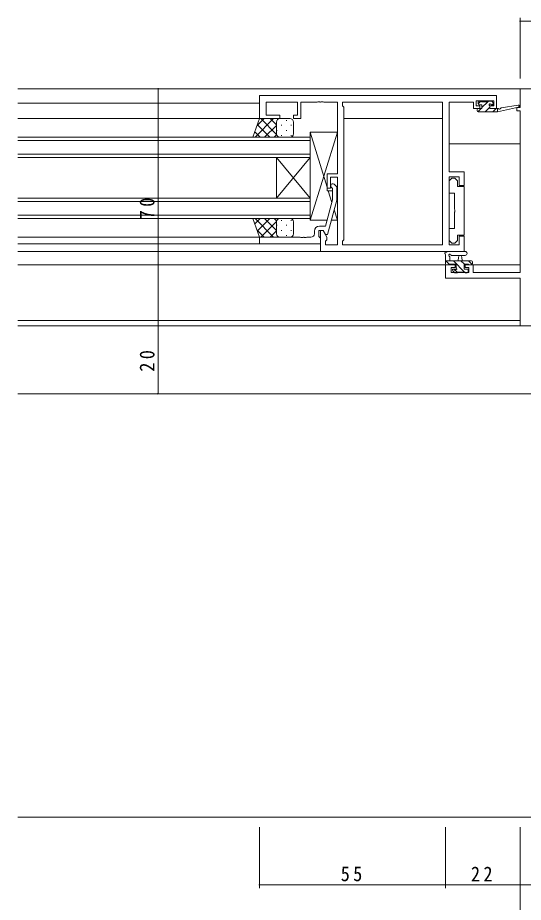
# Model space of a CAD drawing. Units: millimetres, scale not verified. Extents: x -567 to 567, y -403 to 403.
# Drawn here: x 178.8 to 328.2, y -266.2 to -5 of the extents above; entities that cross this region are included whole.
import ezdxf

# ---------------------------------------------------------------- set-up
doc = ezdxf.new("R2010")
doc.units = ezdxf.units.MM
doc.header["$LTSCALE"] = 2
for name, color, linetype, lineweight in [('0-3_YKK_11', 7, 'Continuous', 18), ('0-4_YKK_12', 2, 'Continuous', 18), ('0-5_YKK_13', 4, 'Continuous', 18), ('0-6_YKK_D', 6, 'Continuous', 18), ('0-7_YSS_K', 3, 'Continuous', 18)]:
    doc.layers.add(name, color=color, linetype=linetype, lineweight=lineweight)
doc.styles.add('ＭＳ ゴシック', font='')
doc.styles.get('ＭＳ ゴシック').set_extended_font_data('MS Gothic')

msp = doc.modelspace()

# ---------------------------------------------------------------- linework, layer by layer
at = {"layer": '0-3_YKK_11'}
for p, q in [((327.264, -26), (357.264, -26)), ((327.264, -31.5), (327.264, -26)), ((250.264, -28), (250.264, -34.8)), ((320.264, -28), (250.264, -28)), ((320.264, -31.8), (320.264, -28)), ((252.194, -29.93), (261.464, -29.93)), ((252.194, -33.8), (252.194, -29.93)), ((261.464, -29.93), (261.464, -33.8)), ((262.464, -29.93), (267.306, -29.93)), ((262.464, -34.8), (262.464, -29.93)), ((267.306, -29.93), (267.489, -29.81)), ((267.489, -29.81), (268.039, -29.81)), ((268.039, -29.81), (268.223, -29.93)), ((268.223, -29.93), (268.306, -29.93)), ((268.306, -29.93), (268.489, -29.81)), ((268.489, -29.81), (269.039, -29.81)), ((269.039, -29.81), (269.223, -29.93)), ((269.223, -29.93), (273.264, -29.93)), ((273.264, -29.93), (273.264, -51.1)), ((274.764, -29.93), (274.764, -31)), ((304.334, -29.93), (274.764, -29.93)), ((274.764, -31), (275.194, -31.43)), ((304.334, -72.07), (304.334, -29.93)), ((304.334, -72.07), (304.334, -29.93)), ((306.264, -29.93), (313.464, -29.93)), ((306.264, -50.5), (306.264, -29.93)), ((313.464, -29.93), (313.464, -30.73)), ((313.464, -30.73), (313.464, -31.8)), ((314.264, -29.5), (319.464, -29.5)), ((314.264, -31), (314.264, -29.5)), ((315.364, -31), (314.264, -31)), ((315.364, -31.8), (315.364, -31)), ((318.364, -31), (318.364, -31.8)), ((319.464, -31), (318.364, -31)), ((319.464, -29.5), (319.464, -31)), ((256.264, -33.8), (252.194, -33.8)), ((256.264, -34.8), (256.264, -33.8)), ((260.264, -33.8), (260.264, -34.8)), ((261.464, -33.8), (260.264, -33.8)), ((275.194, -31.43), (275.194, -70.57)), ((313.464, -31.8), (315.364, -31.8)), ((318.364, -31.8), (320.264, -31.8)), ((326.264, -31.5), (327.264, -31.5)), ((326.264, -32.5), (326.264, -31.5)), ((327.264, -32.5), (326.264, -32.5)), ((327.264, -80.27), (327.264, -32.5)), ((250.264, -34.8), (256.264, -34.8)), ((260.264, -34.8), (262.464, -34.8)), ((270.264, -51.1), (270.264, -55.3)), ((273.264, -51.1), (270.264, -51.1)), ((271.264, -52.1), (273.264, -52.1)), ((271.264, -55.3), (271.264, -52.1)), ((273.264, -52.1), (273.264, -72.07)), ((310.764, -50.5), (306.264, -50.5)), ((306.264, -52), (309.264, -52)), ((306.264, -72.07), (306.264, -52)), ((309.264, -52), (309.264, -54.5)), ((310.764, -54.5), (310.764, -50.5)), ((272.289, -54.176), (273.064, -54.952)), ((306.264, -53.199), (307.064, -52.399)), ((306.264, -56.799), (306.264, -53.199)), ((307.064, -52.399), (307.964, -52.399)), ((307.964, -52.399), (308.764, -53.199)), ((308.764, -53.199), (308.764, -54.824)), ((308.764, -54.824), (310.764, -54.824)), ((309.264, -54.5), (310.764, -54.5)), ((310.764, -54.824), (310.764, -69.174)), ((270.264, -55.3), (271.264, -55.3)), ((271.864, -55.449), (271.44, -55.024)), ((271.864, -58.739), (271.864, -55.449)), ((273.064, -54.952), (273.064, -58.897)), ((307.864, -56.799), (306.264, -56.799)), ((307.864, -61.541), (307.864, -56.799)), ((269.785, -66.5), (271.864, -58.739)), ((273.064, -58.897), (270.357, -69)), ((307.984, -61.724), (307.864, -61.541)), ((307.864, -62.458), (307.984, -62.274)), ((307.864, -67.199), (307.864, -62.458)), ((307.984, -62.274), (307.984, -61.724)), ((267.764, -67.8), (267.764, -69.6)), ((269.064, -67.8), (267.764, -67.8)), ((267.964, -66.5), (269.785, -66.5)), ((268.264, -67.8), (268.264, -74)), ((269.064, -67.8), (268.264, -67.8)), ((270.194, -69.757), (269.064, -67.8)), ((269.757, -69), (269.064, -67.8)), ((306.264, -67.199), (307.864, -67.199)), ((306.264, -70.799), (306.264, -67.199)), ((250.264, -69.8), (262.306, -69.8)), ((250.264, -71.8), (250.264, -69.8)), ((262.306, -69.8), (262.489, -69.92)), ((262.489, -69.92), (263.039, -69.92)), ((263.039, -69.92), (263.223, -69.8)), ((263.223, -69.8), (263.306, -69.8)), ((263.306, -69.8), (263.489, -69.92)), ((263.489, -69.92), (264.039, -69.92)), ((264.039, -69.92), (264.223, -69.8)), ((264.223, -69.8), (265.464, -69.8)), ((266.464, -68.8), (266.464, -68)), ((267.764, -69.6), (267.964, -69.8)), ((267.964, -69.8), (268.264, -70.1)), ((268.264, -70.1), (268.264, -71.8)), ((270.357, -69), (269.757, -69)), ((270.194, -70.57), (270.194, -69.757)), ((308.764, -69.174), (308.764, -70.799)), ((310.764, -69.174), (308.764, -69.174)), ((309.264, -69.5), (309.264, -72.07)), ((310.764, -69.5), (309.264, -69.5)), ((310.764, -74), (310.764, -69.5)), ((268.264, -71.8), (250.264, -71.8)), ((269.764, -71), (270.194, -70.57)), ((269.764, -72.07), (269.764, -71)), ((273.264, -72.07), (269.764, -72.07)), ((275.194, -70.57), (274.764, -71)), ((274.764, -71), (274.764, -72.07)), ((274.764, -72.07), (304.334, -72.07)), ((307.064, -71.599), (306.264, -70.799)), ((309.264, -72.07), (306.264, -72.07)), ((307.964, -71.599), (307.064, -71.599)), ((308.764, -70.799), (307.964, -71.599)), ((268.264, -74), (310.764, -74)), ((305.264, -78), (308.064, -78)), ((305.264, -81.9), (305.264, -78)), ((308.064, -78), (308.064, -78.8)), ((311.064, -78), (313.364, -78)), ((311.064, -78.8), (311.064, -78)), ((313.364, -78), (313.364, -80.27)), ((306.894, -78.8), (306.894, -80.27)), ((308.064, -78.8), (306.894, -78.8)), ((306.894, -80.27), (312.164, -80.27)), ((312.164, -78.8), (311.064, -78.8)), ((312.164, -80.27), (312.164, -78.8)), ((313.364, -80.27), (327.264, -80.27)), ((327.264, -81.9), (305.264, -81.9)), ((327.264, -96), (327.264, -81.9)), ((352.264, -96), (327.264, -96))]:
    msp.add_line(p, q, dxfattribs=at)
for centre, radius, start, end in [((271.864, -54.6), 0.6, 44.99999, 225.00001), ((267.964, -68), 1.5, 90.00001, 179.99999), ((265.464, -68.8), 1, 270.00001, 359.99999)]:
    msp.add_arc(centre, radius, start, end, dxfattribs=at)
at = {"layer": '0-4_YKK_12'}
for p, q in [((178.764, -26), (327.564, -26)), ((178.764, -30.2), (250.264, -30.2)), ((178.764, -30.2), (250.264, -30.2)), ((304.334, -30.2), (304.334, -71.77)), ((178.764, -34.8), (250.764, -34.8)), ((178.764, -34.8), (250.644, -34.801)), ((275.194, -34.8), (304.334, -34.8)), ((178.764, -40.3), (265.264, -40.3)), ((265.264, -41.3), (178.764, -41.3)), ((265.264, -40.3), (265.264, -46.3)), ((306.264, -42.2), (327.264, -42.2)), ((178.764, -45.3), (265.264, -45.3)), ((265.264, -46.3), (178.764, -46.3)), ((265.264, -46.3), (255.264, -58.3)), ((265.264, -58.3), (255.264, -46.3)), ((255.264, -58.3), (255.264, -46.3)), ((265.264, -58.3), (265.264, -46.3)), ((178.764, -58.3), (265.264, -58.3)), ((265.264, -59.3), (178.764, -59.3)), ((265.264, -58.3), (265.264, -64.3)), ((178.764, -63.3), (265.264, -63.3)), ((265.264, -64.3), (178.764, -64.3)), ((178.764, -69.8), (250.264, -69.8)), ((178.764, -69.8), (250.264, -69.8)), ((178.764, -71.8), (250.564, -71.8)), ((178.764, -71.8), (268.264, -71.8)), ((178.764, -74), (292.334, -74)), ((178.764, -74), (268.564, -74)), ((178.764, -78), (305.564, -78)), ((310.764, -78), (327.264, -78)), ((326.764, -81.901), (326.764, -81.9)), ((178.764, -94.37), (327.264, -94.37)), ((178.764, -96), (327.564, -96)), ((178.764, -116), (342.561, -116))]:
    msp.add_line(p, q, dxfattribs=at)
at = {"layer": '0-5_YKK_13'}
for p, q in [((314.866, -30.4), (314.866, -29.9)), ((315.676, -29.6), (314.867, -30.409)), ((315.166, -29.6), (315.666, -29.6)), ((315.966, -30.7), (315.166, -30.7)), ((315.866, -29.8), (317.866, -29.8)), ((317.721, -29.8), (315.966, -31.555)), ((315.966, -31.8), (315.966, -30.7)), ((318.066, -29.6), (318.666, -29.6)), ((318.366, -31.161), (318.366, -31.8)), ((319.166, -30.7), (318.827, -30.7)), ((318.879, -29.688), (319.379, -30.188)), ((319.453, -30.313), (319.066, -30.7)), ((321.677, -31.62), (326.716, -30.804)), ((314.566, -32.5), (314.566, -32.1)), ((315.721, -31.8), (314.746, -32.775)), ((314.866, -31.8), (315.966, -31.8)), ((314.866, -32.8), (320.564, -32.8)), ((318.366, -31.4), (316.966, -32.8)), ((318.366, -31.8), (320.564, -31.8)), ((320.211, -31.8), (319.211, -32.8)), ((320.564, -32.8), (326.83, -31.393)), ((320.564, -31.8), (320.651, -31.786)), ((320.564, -32.8), (320.564, -31.8)), ((248.3, -40.3), (250.264, -34.8)), ((248.917, -40.3), (254.417, -34.8)), ((249.529, -36.86), (251.588, -34.8)), ((250.264, -34.8), (256.264, -34.8)), ((250.606, -34.8), (255.264, -39.459)), ((253.434, -34.8), (255.264, -36.631)), ((255.264, -35.8), (255.264, -39.3)), ((255.354, -35.386), (255.354, -35.42)), ((259.264, -34.8), (256.264, -34.8)), ((258.184, -35.22), (258.184, -35.42)), ((260.264, -39.301), (260.264, -35.8)), ((248.866, -38.717), (250.449, -40.3)), ((249.61, -36.633), (253.277, -40.3)), ((251.745, -40.3), (255.264, -36.781)), ((255.354, -38.25), (255.354, -38.45)), ((256.769, -36.635), (256.769, -36.835)), ((258.184, -38.25), (258.184, -38.45)), ((259.599, -36.635), (259.599, -36.835)), ((265.264, -64.8), (273.264, -38.8)), ((265.264, -38.8), (270.264, -55.05)), ((265.264, -38.8), (273.264, -38.8)), ((265.264, -64.8), (265.264, -38.8)), ((273.264, -38.8), (273.264, -51.1)), ((256.264, -40.3), (248.3, -40.3)), ((254.574, -40.3), (255.264, -39.609)), ((256.264, -40.3), (259.264, -40.3)), ((256.769, -39.665), (256.769, -39.865)), ((259.599, -39.665), (259.599, -39.865)), ((265.264, -64.2), (265.264, -40.2)), ((270.264, -51.1), (270.264, -56.1)), ((273.264, -51.1), (270.264, -51.1)), ((270.264, -56.1), (271.864, -56.1)), ((270.587, -56.1), (271.648, -59.547)), ((273.064, -56.1), (273.264, -56.1)), ((273.064, -56.1), (273.264, -56.1)), ((273.264, -56.1), (273.264, -64.8)), ((272.312, -61.705), (273.264, -64.8)), ((248.3, -64.3), (250.264, -69.8)), ((256.264, -64.3), (248.3, -64.3)), ((248.866, -65.883), (250.449, -64.3)), ((248.917, -64.3), (254.417, -69.8)), ((249.61, -67.967), (253.277, -64.3)), ((250.606, -69.8), (255.264, -65.141)), ((251.745, -64.3), (255.264, -67.819)), ((254.574, -64.3), (255.264, -64.991)), ((256.264, -64.3), (259.264, -64.3)), ((256.769, -64.935), (256.769, -64.735)), ((259.599, -64.935), (259.599, -64.735)), ((270.24, -64.8), (265.264, -64.8)), ((273.264, -64.8), (271.483, -64.8)), ((249.529, -67.741), (251.588, -69.8)), ((255.264, -68.8), (255.264, -65.3)), ((255.354, -66.35), (255.354, -66.15)), ((256.769, -67.965), (256.769, -67.765)), ((258.184, -66.35), (258.184, -66.15)), ((259.599, -67.965), (259.599, -67.765)), ((260.264, -65.299), (260.264, -68.8)), ((250.264, -69.8), (256.264, -69.8)), ((253.434, -69.8), (255.264, -67.97)), ((255.354, -69.215), (255.354, -69.18)), ((259.264, -69.8), (256.264, -69.8)), ((258.184, -69.38), (258.184, -69.18)), ((305.264, -77.7), (305.264, -75.02)), ((310.992, -74), (305.83, -74)), ((306.464, -75.62), (306.464, -76.8)), ((310.992, -75.2), (307.031, -75.203)), ((308.964, -76.8), (309.066, -75.656)), ((310.164, -76.8), (310.062, -75.656)), ((305.264, -76.8), (312.864, -76.8)), ((306.358, -77.85), (305.308, -76.8)), ((306.164, -78), (305.564, -78)), ((308.364, -77.8), (306.364, -77.8)), ((310.853, -80.1), (307.553, -76.8)), ((308.364, -78.739), (308.364, -77.8)), ((310.798, -77.8), (309.798, -76.8)), ((310.764, -77.8), (310.764, -79.2)), ((312.064, -77.8), (310.764, -77.8)), ((313.112, -77.869), (312.043, -76.8)), ((312.864, -78), (312.264, -78)), ((313.164, -77.1), (313.164, -77.7)), ((307.852, -80.212), (307.352, -79.712)), ((307.564, -79.2), (307.903, -79.2)), ((308.775, -80.267), (307.708, -79.2)), ((308.664, -80.3), (308.064, -80.3)), ((310.964, -80.1), (308.864, -80.1)), ((310.764, -79.2), (311.664, -79.2)), ((311.664, -80.3), (311.164, -80.3)), ((311.964, -79.5), (311.964, -80))]:
    msp.add_line(p, q, dxfattribs=at)
for centre, radius, start, end in [((315.166, -29.9), 0.3, 90, 180), ((315.166, -30.4), 0.3, 180, 270), ((315.666, -29.8), 0.2, 0, 90), ((318.066, -29.8), 0.2, 90, 180), ((318.366, -30.7), 0.25, 33.05573, 236.94427), ((318.066, -31.161), 0.3, 0, 56.94427), ((318.827, -30.4), 0.3, 213.05573, 270), ((318.666, -29.9), 0.3, 45, 90), ((319.166, -30.4), 0.3, 270, 45), ((326.764, -31.1), 0.3, 282.65862, 99.19754), ((314.866, -32.1), 0.3, 90, 180), ((314.866, -32.5), 0.3, 180, 270), ((320.699, -32.082), 0.3, 39.19754, 99.19754), ((321.164, -31.703), 0.3, 219.19754, 339.19754), ((321.725, -31.916), 0.3, 99.19754, 159.19754), ((256.264, -35.8), 1, 90.0001, 180.0001), ((259.264, -35.8), 1, 0.0001, 90.0001), ((256.264, -39.3), 1, 180.0001, 270.0001), ((259.264, -39.3), 1, 270.0001, 0.0001), ((256.264, -65.3), 1, 89.99976, 179.99976), ((259.264, -65.3), 1, 359.99976, 89.99976), ((256.264, -68.8), 1, 179.99976, 269.99976), ((259.264, -68.8), 1, 269.99976, 359.99976), ((305.264, -74.5), 0.3, 79.47122, 240), ((304.964, -75.02), 0.3, 0, 60), ((305.374, -73.91), 0.3, 259.47122, 319.47122), ((305.83, -74.3), 0.3, 90, 139.47122), ((306.464, -75.1), 0.3, 19.18976, 240), ((306.164, -75.62), 0.3, 0, 60), ((307.031, -74.903), 0.3, 199.18976, 270.04023), ((309.564, -75.7), 0.5, 5.09207, 174.90793), ((310.992, -74.6), 0.6, 270.04023, 90.04023), ((305.564, -77.7), 0.3, 180, 270), ((306.164, -77.8), 0.2, 270, 0), ((312.264, -77.8), 0.2, 180, 270), ((312.864, -77.1), 0.3, 0, 90), ((312.864, -77.7), 0.3, 270, 0), ((307.564, -79.5), 0.3, 90, 225), ((308.064, -80), 0.3, 225, 270), ((307.903, -79.5), 0.3, 33.05573, 90), ((308.364, -79.2), 0.25, 213.05573, 56.94427), ((308.664, -78.739), 0.3, 180, 236.94427), ((308.664, -80.1), 0.2, 270, 0), ((311.164, -80.1), 0.2, 180, 270), ((311.664, -79.5), 0.3, 0, 90), ((311.664, -80), 0.3, 270, 0)]:
    msp.add_arc(centre, radius, start, end, dxfattribs=at)
at = {"layer": '0-6_YKK_D'}
for p, q in [((327.264, -23), (327.264, -5)), ((357.264, -6), (327.264, -6)), ((245.905, -26), (219.264, -26)), ((220.264, -26), (220.264, -96)), ((246.843, -96), (219.264, -96)), ((246.843, -96), (219.264, -96)), ((220.264, -96), (220.264, -116)), ((247.111, -116), (219.264, -116)), ((250.264, -244), (250.264, -262)), ((305.264, -244), (305.264, -262)), ((305.264, -244), (305.264, -262)), ((327.264, -244), (327.264, -262)), ((327.264, -244), (327.264, -282)), ((327.264, -244), (327.264, -262)), ((327.264, -244), (327.264, -282)), ((250.264, -261), (305.264, -261)), ((305.264, -261), (327.264, -261)), ((342.265, -261), (327.264, -261))]:
    msp.add_line(p, q, dxfattribs=at)
for centre, start, end in [((327.264, -6), 0, 180), ((327.264, -6), 180, 0), ((220.264, -26), 90, 270), ((220.264, -26), 270, 90), ((220.264, -96), 90, 270), ((220.264, -96), 90, 270), ((220.264, -96), 270, 90), ((220.264, -96), 270, 90), ((220.264, -116), 90, 270), ((220.264, -116), 270, 90), ((250.264, -261), 0, 180), ((250.264, -261), 180, 0), ((305.264, -261), 0, 180), ((305.264, -261), 0, 180), ((305.264, -261), 180, 0), ((305.264, -261), 180, 0), ((327.264, -261), 0, 180), ((327.264, -261), 180, 0)]:
    msp.add_arc(centre, 0.106, start, end, dxfattribs=at)
at = {"layer": '0-7_YSS_K'}
msp.add_line((342.265, -241), (178.765, -241), dxfattribs=at)

# ---------------------------------------------------------------- texts
at = {"layer": '0-6_YKK_D', "color": 7, "char_height": 4.399, "attachment_point": 7, "rotation": 90, "style": 'ＭＳ ゴシック'}
for s, insert in [('\\T1.37;\\W0.9;70', (219.264, -64.52)), ('\\T1.37;\\W0.9;20', (219.264, -109.52))]:
    msp.add_mtext(s, dxfattribs=dict(at, insert=insert))
at = {"layer": '0-6_YKK_D', "color": 7, "char_height": 4.399, "attachment_point": 7, "style": 'ＭＳ ゴシック'}
for s, insert in [('\\T1.37;\\W0.9;55', (274.244, -260)), ('\\T1.37;\\W0.9;22', (312.744, -260))]:
    msp.add_mtext(s, dxfattribs=dict(at, insert=insert))

doc.saveas('drawing.dxf')
